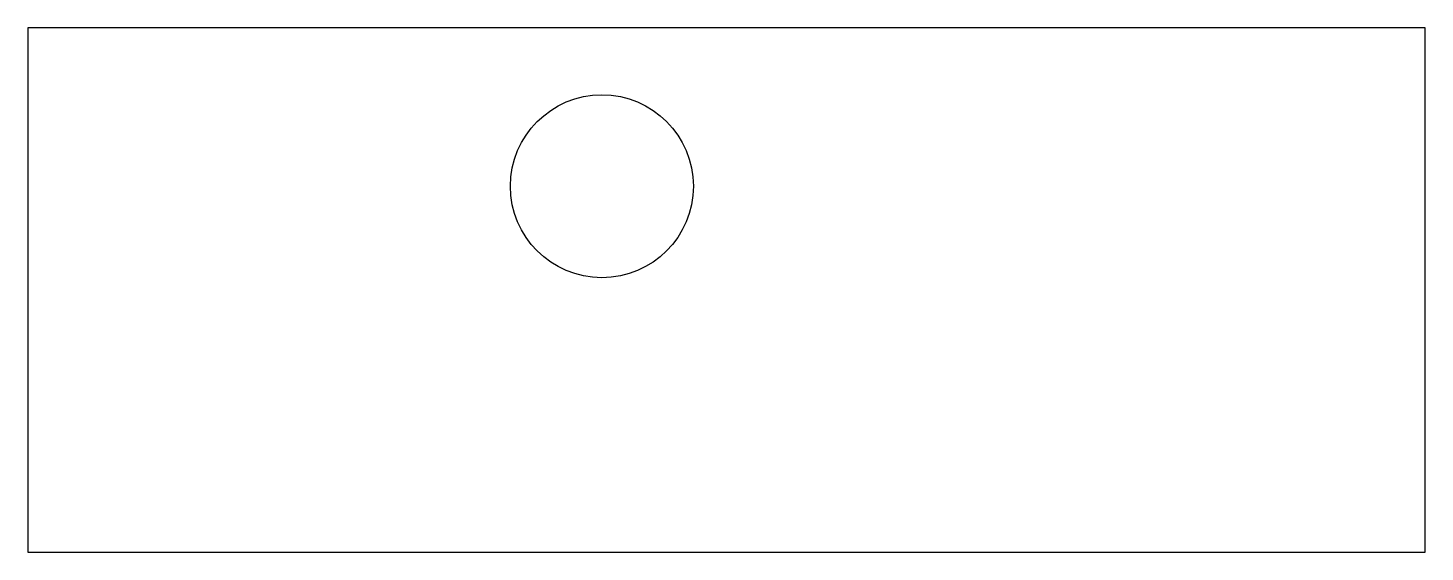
# Model space of a CAD drawing. Header units: millimetres. Extents: x -116.4 to -40, y -90 to -61.3.
import ezdxf

# ---------------------------------------------------------------- set-up
doc = ezdxf.new("R2010")
doc.units = ezdxf.units.MM
doc.layers.get('0').update_dxf_attribs({"linetype": 'CONTINUOUS'})

msp = doc.modelspace()

# ---------------------------------------------------------------- linework, layer by layer
msp.add_lwpolyline([(-116.377, -90), (-40, -90), (-40, -61.345), (-116.377, -61.345)], close=True)
msp.add_circle((-85, -70), 5)

doc.saveas('drawing.dxf')
